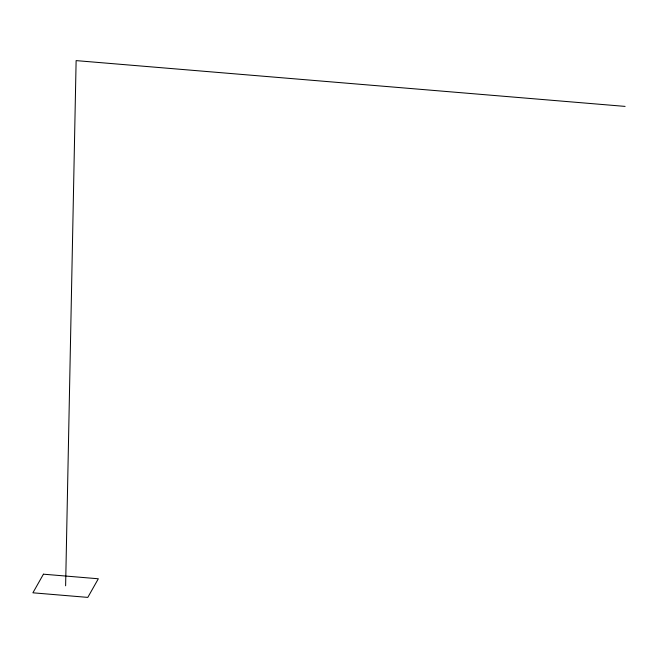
<?xml version="1.0" encoding="UTF-8"?>
<svg xmlns="http://www.w3.org/2000/svg" width="658" height="658" viewBox="0 0 658 658"><rect width="100%" height="100%" fill="white"/><g stroke="black" fill="none" stroke-linecap="round" stroke-linejoin="round"><path stroke-width="0.99" d="M65.619 585.793L76.122 60.61L625.1 106.399M43.436 574.187L32.9 592.809L87.794 597.39L98.33 578.769L43.436 574.187"/></g></svg>
